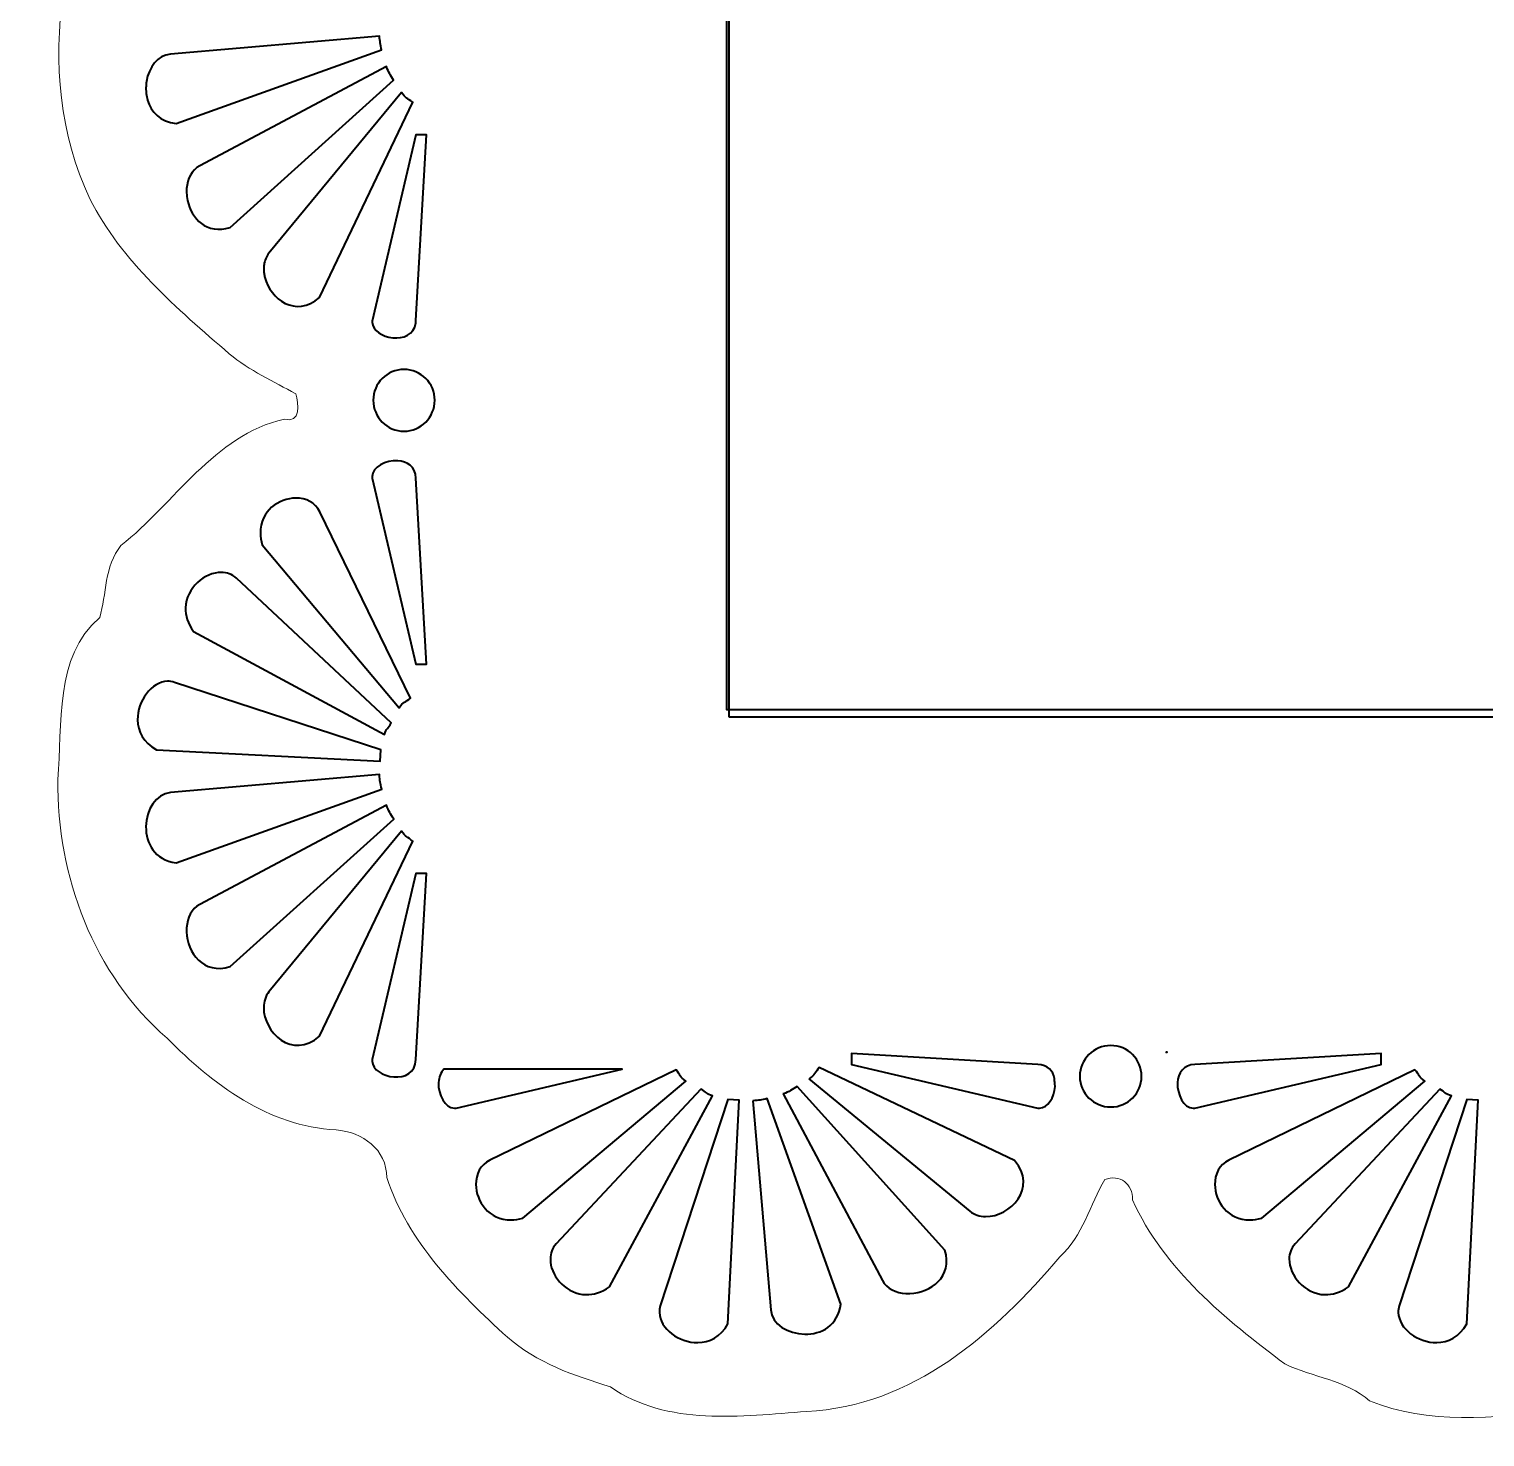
# Model space of a CAD drawing. Header units: centimetres. Extents: x -15.4 to 15.3, y -13.2 to 13.2.
# Drawn here: x -15.41 to -7.83, y -13.17 to -5.84 of the extents above; entities that cross this region are included whole.
import ezdxf

# ---------------------------------------------------------------- set-up
doc = ezdxf.new("R2010")
doc.units = ezdxf.units.CM
doc.header["$MEASUREMENT"] = 0
doc.layers.add('Layer 1', color=7, linetype='Continuous')

msp = doc.modelspace()

# ---------------------------------------------------------------- linework, layer by layer
at = {"layer": 'Layer 1', "color": 49, "lineweight": 20}
msp.add_open_spline([(11.48367, 13.08882), (11.04276, 13.07982), (10.60599, 12.90824), (10.31206, 12.57536), (10.31206, 12.57536), (10.09234, 12.37886), (9.90495, 12.13126), (9.81018, 11.85437), (9.81018, 11.85437), (9.76331, 11.83608), (9.67575, 11.81201), (9.70765, 11.89654), (9.70765, 11.89654), (9.6786, 12.11265), (9.50821, 12.29048), (9.30747, 12.36369), (9.30747, 12.36369), (9.22947, 12.67882), (8.88569, 12.86605), (8.57987, 12.86309), (8.57987, 12.86309), (8.37609, 13.11303), (8.00127, 13.07291), (7.7084, 13.08964), (7.7084, 13.08964), (7.23582, 13.09942), (6.75748, 12.91825), (6.44584, 12.55882), (6.44584, 12.55882), (6.23207, 12.36785), (6.05883, 12.12378), (5.95967, 11.86015), (5.95967, 11.86015), (5.9049, 11.83989), (5.80529, 11.84034), (5.82159, 11.92464), (5.82159, 11.92464), (5.68535, 12.28114), (5.38293, 12.53976), (5.09729, 12.77627), (5.09729, 12.77627), (4.95237, 12.88444), (4.76056, 12.87519), (4.62518, 12.9929), (4.62518, 12.9929), (4.34191, 13.12394), (4.01598, 13.07397), (3.71242, 13.07717), (3.71242, 13.07717), (3.29326, 13.05487), (2.89013, 12.88071), (2.59637, 12.5798), (2.59637, 12.5798), (2.38817, 12.38161), (2.16545, 12.15223), (2.08601, 11.86925), (2.08601, 11.86925), (2.07457, 11.82537), (1.96189, 11.8481), (1.94545, 11.8924), (1.94545, 11.8924), (1.8812, 12.24815), (1.57413, 12.50555), (1.29391, 12.70847), (1.29391, 12.70847), (0.67212, 13.12778), (-0.19094, 13.22715), (-0.86424, 12.87723), (-0.86424, 12.87723), (-1.21453, 12.65355), (-1.51468, 12.34076), (-1.71412, 11.97573), (-1.71412, 11.97573), (-1.73443, 11.89854), (-1.76462, 11.82181), (-1.86041, 11.85436), (-1.86041, 11.85436), (-1.93088, 12.20899), (-2.25099, 12.43841), (-2.48135, 12.69193), (-2.48135, 12.69193), (-2.62464, 12.82618), (-2.82533, 12.86169), (-2.99315, 12.93998), (-2.99315, 12.93998), (-3.301, 13.13834), (-3.69385, 13.08314), (-4.04145, 13.06817), (-4.04145, 13.06817), (-4.42719, 13.03845), (-4.80729, 12.88673), (-5.07549, 12.6012), (-5.07549, 12.6012), (-5.27714, 12.40781), (-5.48396, 12.19696), (-5.59765, 11.93787), (-5.59765, 11.93787), (-5.59208, 11.85582), (-5.6304, 11.82797), (-5.70762, 11.85105), (-5.70762, 11.85105), (-5.81791, 11.83883), (-5.75784, 11.98379), (-5.81593, 12.03874), (-5.81593, 12.03874), (-5.95236, 12.31877), (-6.21755, 12.50092), (-6.41041, 12.73575), (-6.41041, 12.73575), (-6.51827, 12.83919), (-6.68388, 12.84665), (-6.81142, 12.87466), (-6.81142, 12.87466), (-6.99881, 13.09502), (-7.32456, 13.06632), (-7.58615, 13.08926), (-7.58615, 13.08926), (-8.12252, 13.10303), (-8.67488, 12.9185), (-9.02929, 12.50519), (-9.02929, 12.50519), (-9.21153, 12.31431), (-9.40169, 12.09074), (-9.46056, 11.83534), (-9.46056, 11.83534), (-9.51728, 11.84388), (-9.64325, 11.82103), (-9.62096, 11.91554), (-9.62096, 11.91554), (-9.71618, 12.26971), (-10.05324, 12.47939), (-10.2725, 12.74732), (-10.2725, 12.74732), (-10.37712, 12.83313), (-10.5154, 12.86029), (-10.64871, 12.85646), (-10.64871, 12.85646), (-10.84331, 13.10393), (-11.20004, 13.07288), (-11.48297, 13.0888), (-11.48297, 13.0888), (-11.99244, 13.09078), (-12.52469, 12.91958), (-12.85715, 12.51912), (-12.85715, 12.51912), (-13.05562, 12.31751), (-13.29565, 12.08565), (-13.30694, 11.78573), (-13.30694, 11.78573), (-13.29572, 11.64274), (-13.39172, 11.47044), (-13.55664, 11.50709), (-13.55664, 11.50709), (-14.12486, 11.46248), (-14.61357, 11.0873), (-14.96224, 10.66042), (-14.96224, 10.66042), (-15.02664, 10.56641), (-15.01616, 10.43841), (-15.03665, 10.34044), (-15.03665, 10.34044), (-15.24634, 10.20427), (-15.21408, 9.92335), (-15.25232, 9.70803), (-15.25232, 9.70803), (-15.29708, 9.17407), (-15.15681, 8.61034), (-14.7671, 8.22874), (-14.7671, 8.22874), (-14.56409, 8.02069), (-14.33226, 7.82545), (-14.06017, 7.71776), (-14.06017, 7.71776), (-14.02179, 7.711), (-13.95266, 7.713), (-13.9841, 7.65409), (-13.9841, 7.65409), (-13.97496, 7.5922), (-13.98028, 7.51143), (-14.06513, 7.53999), (-14.06513, 7.53999), (-14.52152, 7.47133), (-14.82523, 7.05996), (-15.00206, 6.66508), (-15.00206, 6.66508), (-15.26201, 6.09483), (-15.37283, 5.38766), (-15.08378, 4.80817), (-15.08378, 4.80817), (-14.88903, 4.46684), (-14.59389, 4.18579), (-14.28011, 3.9582), (-14.28011, 3.9582), (-14.20424, 3.88642), (-14.06327, 3.86561), (-14.0147, 3.78374), (-14.0147, 3.78374), (-13.99731, 3.73061), (-14.0116, 3.65472), (-14.08332, 3.67791), (-14.08332, 3.67791), (-14.4633, 3.57881), (-14.76278, 3.28945), (-14.97298, 2.97263), (-14.97298, 2.97263), (-15.06951, 2.82829), (-15.04548, 2.64127), (-15.16563, 2.51209), (-15.16563, 2.51209), (-15.29749, 2.19275), (-15.26047, 1.8257), (-15.22421, 1.48871), (-15.22421, 1.48871), (-15.20106, 0.9052), (-14.75628, 0.46446), (-14.32475, 0.12836), (-14.32475, 0.12836), (-14.23232, 0.06202), (-14.10719, 0.0288), (-14.01469, -0.01551), (-14.01469, -0.01551), (-14.01467, -0.06706), (-13.97979, -0.18079), (-14.07587, -0.15855), (-14.07587, -0.15855), (-14.58882, -0.23714), (-14.8982, -0.73273), (-15.06558, -1.18381), (-15.06558, -1.18381), (-15.31047, -1.8041), (-15.35947, -2.58324), (-14.92502, -3.13098), (-14.92502, -3.13098), (-14.6949, -3.42305), (-14.42009, -3.70893), (-14.07422, -3.85445), (-14.07422, -3.85445), (-13.97377, -3.86759), (-13.98891, -4.05997), (-14.10646, -4.01733), (-14.10646, -4.01733), (-14.44493, -4.06035), (-14.69169, -4.34295), (-14.86631, -4.61678), (-14.86631, -4.61678), (-15.22084, -5.23685), (-15.40807, -6.04661), (-15.09203, -6.72104), (-15.09203, -6.72104), (-14.92694, -7.04726), (-14.63774, -7.29394), (-14.36608, -7.52802), (-14.36608, -7.52802), (-14.26308, -7.61482), (-14.13211, -7.67338), (-14.02047, -7.73638), (-14.02047, -7.73638), (-14.00361, -7.78675), (-13.99413, -7.8948), (-14.07918, -7.86784), (-14.07918, -7.86784), (-14.44894, -7.95443), (-14.64965, -8.30532), (-14.92998, -8.52682), (-14.92998, -8.52682), (-15.01767, -8.63363), (-15.00395, -8.78065), (-15.04078, -8.90137), (-15.04078, -8.90137), (-15.27856, -9.1076), (-15.23453, -9.46016), (-15.25906, -9.74473), (-15.25906, -9.74473), (-15.26273, -10.24772), (-15.07436, -10.75984), (-14.68968, -11.09214), (-14.68968, -11.09214), (-14.45258, -11.33237), (-14.16152, -11.55225), (-13.81046, -11.56952), (-13.81046, -11.56952), (-13.67328, -11.58007), (-13.54605, -11.67158), (-13.5467, -11.81757), (-13.5467, -11.81757), (-13.43679, -12.15174), (-13.17398, -12.41668), (-12.91831, -12.64936), (-12.91831, -12.64936), (-12.76624, -12.78352), (-12.57015, -12.84938), (-12.3817, -12.90733), (-12.3817, -12.90733), (-12.08764, -13.11419), (-11.69967, -13.06112), (-11.36057, -13.03549), (-11.36057, -13.03549), (-10.81128, -13.01115), (-10.37829, -12.62834), (-10.04261, -12.23016), (-10.04261, -12.23016), (-9.92402, -12.12409), (-9.88552, -11.95579), (-9.80945, -11.82832), (-9.80945, -11.82832), (-9.73158, -11.79805), (-9.66159, -11.85022), (-9.66475, -11.93415), (-9.66475, -11.93415), (-9.50104, -12.29677), (-9.18048, -12.55638), (-8.87183, -12.78826), (-8.87183, -12.78826), (-8.72545, -12.85863), (-8.55408, -12.87206), (-8.43031, -12.98008), (-8.43031, -12.98008), (-8.12706, -13.10781), (-7.77993, -13.06285), (-7.46045, -13.04209), (-7.46045, -13.04209), (-6.91384, -12.96798), (-6.47398, -12.58688), (-6.14415, -12.16814), (-6.14415, -12.16814), (-6.06446, -12.0686), (-6.01803, -11.93853), (-5.97548, -11.82666), (-5.97548, -11.82666), (-5.89853, -11.80091), (-5.81565, -11.8439), (-5.82004, -11.93167), (-5.82004, -11.93167), (-5.62608, -12.31826), (-5.29038, -12.62672), (-4.91632, -12.83869), (-4.91632, -12.83869), (-4.80925, -12.86445), (-4.68384, -12.87442), (-4.61288, -12.96685), (-4.61288, -12.96685), (-4.18599, -13.13938), (-3.69754, -13.11061), (-3.25937, -13.00323), (-3.25937, -13.00323), (-3.17231, -12.94806), (-3.11418, -12.8417), (-2.99975, -12.84613), (-2.99975, -12.84613), (-2.66814, -12.70037), (-2.40957, -12.41869), (-2.22833, -12.11026), (-2.22833, -12.11026), (-2.17675, -12.0238), (-2.15789, -11.90193), (-2.11175, -11.82749), (-2.11175, -11.82749), (-2.06129, -11.81668), (-1.97079, -11.8154), (-1.98773, -11.89116), (-1.98773, -11.89116), (-1.83627, -12.26817), (-1.5075, -12.52672), (-1.20059, -12.77255), (-1.20059, -12.77255), (-1.0458, -12.85582), (-0.86511, -12.87808), (-0.72351, -12.98752), (-0.72351, -12.98752), (-0.43524, -13.10863), (-0.10681, -13.07927), (0.20005, -13.07847), (0.20005, -13.07847), (0.38738, -13.06247), (0.61959, -13.03273), (0.72922, -12.87176), (0.72922, -12.87176), (1.00986, -12.9008), (1.21877, -12.65886), (1.32919, -12.43137), (1.32919, -12.43137), (1.50625, -12.26629), (1.70674, -12.07396), (1.73381, -11.82665), (1.73381, -11.82665), (1.80006, -11.80034), (1.88931, -11.84143), (1.87107, -11.92091), (1.87107, -11.92091), (2.05414, -12.29922), (2.38391, -12.59707), (2.73675, -12.81884), (2.73675, -12.81884), (2.87976, -12.8652), (3.03122, -12.8941), (3.14438, -12.99495), (3.14438, -12.99495), (3.48609, -13.11734), (3.8654, -13.09028), (4.2209, -13.05779), (4.2209, -13.05779), (4.36167, -13.04211), (4.51317, -12.98011), (4.58801, -12.86183), (4.58801, -12.86183), (4.85944, -12.83668), (5.06846, -12.61711), (5.24037, -12.42527), (5.24037, -12.42527), (5.38175, -12.25592), (5.52293, -12.08163), (5.57193, -11.86138), (5.57193, -11.86138), (5.5918, -11.80378), (5.74819, -11.79065), (5.71745, -11.88122), (5.71745, -11.88122), (5.74272, -12.10674), (5.92696, -12.28007), (6.12425, -12.35912), (6.12425, -12.35912), (6.20862, -12.55347), (6.32491, -12.76398), (6.54841, -12.81635), (6.54841, -12.81635), (7.09979, -13.05403), (7.74408, -13.16458), (8.32608, -12.98419), (8.32608, -12.98419), (8.38746, -12.94057), (8.4125, -12.84432), (8.5055, -12.87422), (8.5055, -12.87422), (8.73862, -12.85555), (8.92428, -12.66477), (8.9834, -12.4484), (8.9834, -12.4484), (9.13024, -12.32463), (9.3567, -12.25786), (9.39516, -12.04326), (9.39516, -12.04326), (9.43339, -11.97229), (9.3632, -11.80484), (9.49851, -11.8349), (9.49851, -11.8349), (9.56287, -11.81753), (9.58303, -11.85477), (9.57044, -11.91262), (9.57044, -11.91262), (9.60489, -12.12409), (9.78712, -12.28061), (9.97393, -12.35745), (9.97393, -12.35745), (10.05454, -12.55191), (10.17083, -12.75848), (10.39175, -12.81367), (10.39175, -12.81367), (10.94589, -13.05368), (11.5975, -13.16823), (12.18237, -12.97922), (12.18237, -12.97922), (12.24271, -12.94222), (12.25565, -12.82936), (12.34526, -12.87504), (12.34526, -12.87504), (12.60053, -12.85601), (12.76977, -12.6356), (12.87855, -12.42999), (12.87855, -12.42999), (13.12541, -12.21417), (13.30024, -11.91376), (13.32257, -11.57858), (13.32257, -11.57858), (13.32011, -11.48273), (13.43138, -11.59046), (13.48793, -11.56287), (13.48793, -11.56287), (13.61427, -11.57351), (13.71189, -11.48985), (13.80212, -11.41983), (13.80212, -11.41983), (14.03181, -11.3464), (14.36716, -11.3747), (14.47929, -11.10894), (14.47929, -11.10894), (14.61163, -10.94266), (14.89859, -10.91768), (14.94314, -10.67817), (14.94314, -10.67817), (15.00068, -10.55255), (14.93345, -10.36004), (15.08287, -10.28791), (15.08287, -10.28791), (15.25728, -10.05702), (15.23159, -9.74727), (15.25733, -9.47266), (15.25733, -9.47266), (15.26544, -9.17562), (15.18042, -8.88144), (15.02996, -8.6293), (15.02996, -8.6293), (14.9908, -8.43426), (14.8825, -8.24686), (14.69096, -8.17372), (14.69096, -8.17372), (14.46635, -7.99711), (14.29931, -7.73053), (14.02206, -7.63711), (14.02206, -7.63711), (13.99356, -7.58011), (14.00588, -7.49206), (14.08738, -7.52218), (14.08738, -7.52218), (14.28461, -7.50587), (14.44292, -7.36283), (14.53139, -7.19724), (14.53139, -7.19724), (14.69158, -7.10097), (14.89967, -7.02765), (14.94397, -6.82104), (14.94397, -6.82104), (14.98854, -6.65243), (15.01019, -6.47245), (15.13579, -6.34066), (15.13579, -6.34066), (15.29273, -6.04149), (15.22772, -5.68308), (15.20921, -5.3611), (15.20921, -5.3611), (15.16288, -5.03238), (15.09513, -4.67513), (14.87286, -4.42077), (14.87286, -4.42077), (14.72206, -4.32133), (14.54449, -4.25224), (14.44683, -4.09088), (14.44683, -4.09088), (14.32802, -3.95859), (14.1691, -3.85868), (14.01876, -3.77915), (14.01876, -3.77915), (13.99453, -3.72246), (14.01453, -3.63438), (14.09317, -3.65347), (14.09317, -3.65347), (14.45586, -3.51777), (14.7401, -3.22782), (14.93405, -2.90437), (14.93405, -2.90437), (14.9714, -2.74199), (15.043, -2.59612), (15.15057, -2.47295), (15.15057, -2.47295), (15.33955, -2.09273), (15.24511, -1.645), (15.15965, -1.24994), (15.15965, -1.24994), (15.07061, -0.91596), (14.91664, -0.545), (14.57603, -0.40406), (14.57603, -0.40406), (14.51442, -0.32902), (14.51644, -0.21274), (14.42886, -0.15105), (14.42886, -0.15105), (14.33041, -0.03345), (14.16208, -0.03003), (14.04769, 0.05235), (14.04769, 0.05235), (14.0093, 0.07671), (13.96194, 0.19192), (14.05183, 0.16893), (14.05183, 0.16893), (14.26054, 0.17396), (14.42465, 0.31912), (14.52891, 0.48726), (14.52891, 0.48726), (14.68709, 0.60907), (14.93423, 0.68122), (14.95438, 0.91563), (14.95438, 0.91563), (14.97749, 1.08249), (15.02985, 1.24707), (15.14159, 1.37444), (15.14159, 1.37444), (15.33559, 1.82831), (15.20554, 2.34138), (15.1164, 2.80638), (15.1164, 2.80638), (15.05666, 3.05206), (14.92128, 3.3089), (14.66616, 3.39189), (14.66616, 3.39189), (14.45603, 3.56342), (14.29901, 3.81101), (14.03199, 3.90204), (14.03199, 3.90204), (13.99287, 3.9404), (13.99138, 4.05068), (14.07333, 4.02689), (14.07333, 4.02689), (14.28759, 4.02231), (14.44226, 4.19674), (14.5471, 4.36423), (14.5471, 4.36423), (14.74465, 4.44364), (14.95178, 4.58286), (14.96878, 4.81485), (14.96878, 4.81485), (14.98318, 4.94489), (15.01998, 5.07365), (15.11513, 5.1646), (15.11513, 5.1646), (15.31659, 5.53819), (15.22793, 5.98617), (15.17632, 6.38664), (15.17632, 6.38664), (15.11809, 6.66643), (15.05294, 6.99208), (14.81086, 7.17047), (14.81086, 7.17047), (14.66648, 7.22516), (14.54514, 7.31968), (14.45535, 7.44767), (14.45535, 7.44767), (14.33234, 7.57799), (14.1798, 7.6889), (14.01959, 7.7633), (14.01959, 7.7633), (13.99295, 7.82331), (14.01046, 7.90289), (14.0907, 7.87327), (14.0907, 7.87327), (14.28566, 7.89148), (14.44291, 8.03079), (14.53057, 8.19656), (14.53057, 8.19656), (14.66386, 8.29234), (14.85759, 8.33054), (14.91504, 8.50579), (14.91504, 8.50579), (15.00457, 8.64706), (14.93726, 8.84739), (15.07792, 8.95475), (15.07792, 8.95475), (15.27011, 9.21014), (15.24668, 9.55494), (15.25343, 9.85926), (15.25343, 9.85926), (15.24972, 10.10219), (15.18921, 10.33991), (15.05973, 10.54639), (15.05973, 10.54639), (14.98332, 10.70355), (14.97524, 10.90488), (14.80672, 11.00032), (14.80672, 11.00032), (14.63433, 11.09379), (14.50409, 11.23704), (14.3685, 11.37404), (14.3685, 11.37404), (14.21475, 11.51926), (14.00402, 11.60759), (13.79055, 11.5824), (13.79055, 11.5824), (13.62228, 11.60516), (13.47214, 11.76542), (13.50695, 11.94289), (13.50695, 11.94289), (13.49754, 12.14119), (13.34961, 12.33607), (13.14728, 12.35547), (13.14728, 12.35547), (13.11283, 12.59972), (12.87335, 12.77173), (12.64871, 12.8342), (12.64871, 12.8342), (12.55165, 12.87327), (12.42879, 12.81924), (12.36924, 12.92432), (12.36924, 12.92432), (12.12475, 13.12083), (11.77663, 13.07264), (11.48371, 13.08886), (11.48371, 13.08886), (11.48371, 13.08886), (11.48367, 13.08882), (11.48367, 13.08882)], degree=3, knots=[0, 0, 0, 0, 0.0057803, 0.0057803, 0.0057803, 0.0057803, 0.0115607, 0.0115607, 0.0115607, 0.0115607, 0.017341, 0.017341, 0.017341, 0.017341, 0.0231214, 0.0231214, 0.0231214, 0.0231214, 0.0289017, 0.0289017, 0.0289017, 0.0289017, 0.0346821, 0.0346821, 0.0346821, 0.0346821, 0.0404624, 0.0404624, 0.0404624, 0.0404624, 0.0462428, 0.0462428, 0.0462428, 0.0462428, 0.0520231, 0.0520231, 0.0520231, 0.0520231, 0.0578035, 0.0578035, 0.0578035, 0.0578035, 0.0635838, 0.0635838, 0.0635838, 0.0635838, 0.0693642, 0.0693642, 0.0693642, 0.0693642, 0.0751445, 0.0751445, 0.0751445, 0.0751445, 0.0809249, 0.0809249, 0.0809249, 0.0809249, 0.0867052, 0.0867052, 0.0867052, 0.0867052, 0.0924855, 0.0924855, 0.0924855, 0.0924855, 0.0982659, 0.0982659, 0.0982659, 0.0982659, 0.1040462, 0.1040462, 0.1040462, 0.1040462, 0.1098266, 0.1098266, 0.1098266, 0.1098266, 0.1156069, 0.1156069, 0.1156069, 0.1156069, 0.1213873, 0.1213873, 0.1213873, 0.1213873, 0.1271676, 0.1271676, 0.1271676, 0.1271676, 0.132948, 0.132948, 0.132948, 0.132948, 0.1387283, 0.1387283, 0.1387283, 0.1387283, 0.1445087, 0.1445087, 0.1445087, 0.1445087, 0.150289, 0.150289, 0.150289, 0.150289, 0.1560694, 0.1560694, 0.1560694, 0.1560694, 0.1618497, 0.1618497, 0.1618497, 0.1618497, 0.1676301, 0.1676301, 0.1676301, 0.1676301, 0.1734104, 0.1734104, 0.1734104, 0.1734104, 0.1791908, 0.1791908, 0.1791908, 0.1791908, 0.1849711, 0.1849711, 0.1849711, 0.1849711, 0.1907514, 0.1907514, 0.1907514, 0.1907514, 0.1965318, 0.1965318, 0.1965318, 0.1965318, 0.2023121, 0.2023121, 0.2023121, 0.2023121, 0.2080925, 0.2080925, 0.2080925, 0.2080925, 0.2138728, 0.2138728, 0.2138728, 0.2138728, 0.2196532, 0.2196532, 0.2196532, 0.2196532, 0.2254335, 0.2254335, 0.2254335, 0.2254335, 0.2312139, 0.2312139, 0.2312139, 0.2312139, 0.2369942, 0.2369942, 0.2369942, 0.2369942, 0.2427746, 0.2427746, 0.2427746, 0.2427746, 0.2485549, 0.2485549, 0.2485549, 0.2485549, 0.2543353, 0.2543353, 0.2543353, 0.2543353, 0.2601156, 0.2601156, 0.2601156, 0.2601156, 0.265896, 0.265896, 0.265896, 0.265896, 0.2716763, 0.2716763, 0.2716763, 0.2716763, 0.2774566, 0.2774566, 0.2774566, 0.2774566, 0.283237, 0.283237, 0.283237, 0.283237, 0.2890173, 0.2890173, 0.2890173, 0.2890173, 0.2947977, 0.2947977, 0.2947977, 0.2947977, 0.300578, 0.300578, 0.300578, 0.300578, 0.3063584, 0.3063584, 0.3063584, 0.3063584, 0.3121387, 0.3121387, 0.3121387, 0.3121387, 0.3179191, 0.3179191, 0.3179191, 0.3179191, 0.3236994, 0.3236994, 0.3236994, 0.3236994, 0.3294798, 0.3294798, 0.3294798, 0.3294798, 0.3352601, 0.3352601, 0.3352601, 0.3352601, 0.3410405, 0.3410405, 0.3410405, 0.3410405, 0.3468208, 0.3468208, 0.3468208, 0.3468208, 0.3526012, 0.3526012, 0.3526012, 0.3526012, 0.3583815, 0.3583815, 0.3583815, 0.3583815, 0.3641618, 0.3641618, 0.3641618, 0.3641618, 0.3699422, 0.3699422, 0.3699422, 0.3699422, 0.3757225, 0.3757225, 0.3757225, 0.3757225, 0.3815029, 0.3815029, 0.3815029, 0.3815029, 0.3872832, 0.3872832, 0.3872832, 0.3872832, 0.3930636, 0.3930636, 0.3930636, 0.3930636, 0.3988439, 0.3988439, 0.3988439, 0.3988439, 0.4046243, 0.4046243, 0.4046243, 0.4046243, 0.4104046, 0.4104046, 0.4104046, 0.4104046, 0.416185, 0.416185, 0.416185, 0.416185, 0.4219653, 0.4219653, 0.4219653, 0.4219653, 0.4277457, 0.4277457, 0.4277457, 0.4277457, 0.433526, 0.433526, 0.433526, 0.433526, 0.4393064, 0.4393064, 0.4393064, 0.4393064, 0.4450867, 0.4450867, 0.4450867, 0.4450867, 0.4508671, 0.4508671, 0.4508671, 0.4508671, 0.4566474, 0.4566474, 0.4566474, 0.4566474, 0.4624277, 0.4624277, 0.4624277, 0.4624277, 0.4682081, 0.4682081, 0.4682081, 0.4682081, 0.4739884, 0.4739884, 0.4739884, 0.4739884, 0.4797688, 0.4797688, 0.4797688, 0.4797688, 0.4855491, 0.4855491, 0.4855491, 0.4855491, 0.4913295, 0.4913295, 0.4913295, 0.4913295, 0.4971098, 0.4971098, 0.4971098, 0.4971098, 0.5028902, 0.5028902, 0.5028902, 0.5028902, 0.5086705, 0.5086705, 0.5086705, 0.5086705, 0.5144509, 0.5144509, 0.5144509, 0.5144509, 0.5202312, 0.5202312, 0.5202312, 0.5202312, 0.5260116, 0.5260116, 0.5260116, 0.5260116, 0.5317919, 0.5317919, 0.5317919, 0.5317919, 0.5375723, 0.5375723, 0.5375723, 0.5375723, 0.5433526, 0.5433526, 0.5433526, 0.5433526, 0.5491329, 0.5491329, 0.5491329, 0.5491329, 0.5549133, 0.5549133, 0.5549133, 0.5549133, 0.5606936, 0.5606936, 0.5606936, 0.5606936, 0.566474, 0.566474, 0.566474, 0.566474, 0.5722543, 0.5722543, 0.5722543, 0.5722543, 0.5780347, 0.5780347, 0.5780347, 0.5780347, 0.583815, 0.583815, 0.583815, 0.583815, 0.5895954, 0.5895954, 0.5895954, 0.5895954, 0.5953757, 0.5953757, 0.5953757, 0.5953757, 0.6011561, 0.6011561, 0.6011561, 0.6011561, 0.6069364, 0.6069364, 0.6069364, 0.6069364, 0.6127168, 0.6127168, 0.6127168, 0.6127168, 0.6184971, 0.6184971, 0.6184971, 0.6184971, 0.6242775, 0.6242775, 0.6242775, 0.6242775, 0.6300578, 0.6300578, 0.6300578, 0.6300578, 0.6358382, 0.6358382, 0.6358382, 0.6358382, 0.6416185, 0.6416185, 0.6416185, 0.6416185, 0.6473988, 0.6473988, 0.6473988, 0.6473988, 0.6531792, 0.6531792, 0.6531792, 0.6531792, 0.6589595, 0.6589595, 0.6589595, 0.6589595, 0.6647399, 0.6647399, 0.6647399, 0.6647399, 0.6705202, 0.6705202, 0.6705202, 0.6705202, 0.6763006, 0.6763006, 0.6763006, 0.6763006, 0.6820809, 0.6820809, 0.6820809, 0.6820809, 0.6878613, 0.6878613, 0.6878613, 0.6878613, 0.6936416, 0.6936416, 0.6936416, 0.6936416, 0.699422, 0.699422, 0.699422, 0.699422, 0.7052023, 0.7052023, 0.7052023, 0.7052023, 0.7109827, 0.7109827, 0.7109827, 0.7109827, 0.716763, 0.716763, 0.716763, 0.716763, 0.7225434, 0.7225434, 0.7225434, 0.7225434, 0.7283237, 0.7283237, 0.7283237, 0.7283237, 0.734104, 0.734104, 0.734104, 0.734104, 0.7398844, 0.7398844, 0.7398844, 0.7398844, 0.7456647, 0.7456647, 0.7456647, 0.7456647, 0.7514451, 0.7514451, 0.7514451, 0.7514451, 0.7572254, 0.7572254, 0.7572254, 0.7572254, 0.7630058, 0.7630058, 0.7630058, 0.7630058, 0.7687861, 0.7687861, 0.7687861, 0.7687861, 0.7745665, 0.7745665, 0.7745665, 0.7745665, 0.7803468, 0.7803468, 0.7803468, 0.7803468, 0.7861272, 0.7861272, 0.7861272, 0.7861272, 0.7919075, 0.7919075, 0.7919075, 0.7919075, 0.7976879, 0.7976879, 0.7976879, 0.7976879, 0.8034682, 0.8034682, 0.8034682, 0.8034682, 0.8092486, 0.8092486, 0.8092486, 0.8092486, 0.8150289, 0.8150289, 0.8150289, 0.8150289, 0.8208092, 0.8208092, 0.8208092, 0.8208092, 0.8265896, 0.8265896, 0.8265896, 0.8265896, 0.8323699, 0.8323699, 0.8323699, 0.8323699, 0.8381503, 0.8381503, 0.8381503, 0.8381503, 0.8439306, 0.8439306, 0.8439306, 0.8439306, 0.849711, 0.849711, 0.849711, 0.849711, 0.8554913, 0.8554913, 0.8554913, 0.8554913, 0.8612717, 0.8612717, 0.8612717, 0.8612717, 0.867052, 0.867052, 0.867052, 0.867052, 0.8728324, 0.8728324, 0.8728324, 0.8728324, 0.8786127, 0.8786127, 0.8786127, 0.8786127, 0.8843931, 0.8843931, 0.8843931, 0.8843931, 0.8901734, 0.8901734, 0.8901734, 0.8901734, 0.8959538, 0.8959538, 0.8959538, 0.8959538, 0.9017341, 0.9017341, 0.9017341, 0.9017341, 0.9075145, 0.9075145, 0.9075145, 0.9075145, 0.9132948, 0.9132948, 0.9132948, 0.9132948, 0.9190751, 0.9190751, 0.9190751, 0.9190751, 0.9248555, 0.9248555, 0.9248555, 0.9248555, 0.9306358, 0.9306358, 0.9306358, 0.9306358, 0.9364162, 0.9364162, 0.9364162, 0.9364162, 0.9421965, 0.9421965, 0.9421965, 0.9421965, 0.9479769, 0.9479769, 0.9479769, 0.9479769, 0.9537572, 0.9537572, 0.9537572, 0.9537572, 0.9595376, 0.9595376, 0.9595376, 0.9595376, 0.9653179, 0.9653179, 0.9653179, 0.9653179, 0.9710983, 0.9710983, 0.9710983, 0.9710983, 0.9768786, 0.9768786, 0.9768786, 0.9768786, 0.982659, 0.982659, 0.982659, 0.982659, 0.9884393, 0.9884393, 0.9884393, 0.9884393, 1, 1, 1, 1], dxfattribs=at)
at = {"layer": 'Layer 1', "color": 43, "lineweight": 40}
for points, knots in [([(-11.77855, -9.3807), (-11.77855, -9.3807), (-11.77855, -7.40459), (-11.77855, -7.40459), (-11.77855, -7.40459), (-11.77855, -7.40459), (-11.77855, 7.24588), (-11.77855, 7.24588), (-11.77855, 7.24588), (-11.77855, 7.24588), (-11.77855, 9.4568), (-11.77855, 9.4568), (-11.77855, 9.4568), (-11.77855, 9.4568), (11.752, 9.4568), (11.752, 9.4568), (11.752, 9.4568), (11.752, 9.4568), (11.752, -9.38071), (11.752, -9.38071), (11.752, -9.38071), (11.752, -9.38071), (-11.77855, -9.38071), (-11.77855, -9.38071), (-11.77855, -9.38071), (-11.77855, -9.38071), (-11.77855, -9.3807), (-11.77855, -9.3807)], [0, 0, 0, 0, 0.125, 0.125, 0.125, 0.125, 0.25, 0.25, 0.25, 0.25, 0.375, 0.375, 0.375, 0.375, 0.5, 0.5, 0.5, 0.5, 0.625, 0.625, 0.625, 0.625, 0.75, 0.75, 0.75, 0.75, 1, 1, 1, 1]), ([(-14.79974, -6.14369), (-14.79948, -6.13239), (-14.79908, -6.12084), (-14.79725, -6.10979), (-14.79725, -6.10979), (-14.78525, -6.03674), (-14.73873, -5.97325), (-14.6724, -5.96758), (-14.6724, -5.96758), (-14.6724, -5.96758), (-13.5843, -5.87332), (-13.5843, -5.87332), (-13.5843, -5.87332), (-13.58343, -5.88807), (-13.58184, -5.8995), (-13.58017, -5.9097), (-13.58017, -5.9097), (-13.57848, -5.92061), (-13.57689, -5.93162), (-13.57356, -5.94608), (-13.57356, -5.94608), (-13.57356, -5.94608), (-14.64264, -6.32973), (-14.64264, -6.32973), (-14.64264, -6.32973), (-14.72668, -6.3194), (-14.77367, -6.26847), (-14.79147, -6.20736), (-14.79147, -6.20736), (-14.79173, -6.20685), (-14.79121, -6.20622), (-14.79147, -6.20571), (-14.79147, -6.20571), (-14.79438, -6.19541), (-14.79677, -6.18414), (-14.79808, -6.17346), (-14.79808, -6.17346), (-14.7993, -6.1636), (-14.79983, -6.15363), (-14.79972, -6.14369), (-14.79972, -6.14369), (-14.79972, -6.14369), (-14.79974, -6.14369), (-14.79974, -6.14369)], [0, 0, 0, 0, 0.0833333, 0.0833333, 0.0833333, 0.0833333, 0.1666667, 0.1666667, 0.1666667, 0.1666667, 0.25, 0.25, 0.25, 0.25, 0.3333333, 0.3333333, 0.3333333, 0.3333333, 0.4166667, 0.4166667, 0.4166667, 0.4166667, 0.5, 0.5, 0.5, 0.5, 0.5833333, 0.5833333, 0.5833333, 0.5833333, 0.6666667, 0.6666667, 0.6666667, 0.6666667, 0.75, 0.75, 0.75, 0.75, 0.8333333, 0.8333333, 0.8333333, 0.8333333, 1, 1, 1, 1]), ([(-14.58808, -6.68939), (-14.58834, -6.68302), (-14.58834, -6.67661), (-14.58808, -6.67037), (-14.58808, -6.67037), (-14.58808, -6.66954), (-14.58808, -6.66871), (-14.58808, -6.66789), (-14.58808, -6.66789), (-14.58439, -6.61736), (-14.56217, -6.57188), (-14.52028, -6.54883), (-14.52028, -6.54883), (-14.52028, -6.54883), (-13.54794, -6.03289), (-13.54794, -6.03289), (-13.54794, -6.03289), (-13.53747, -6.06457), (-13.52628, -6.07679), (-13.51073, -6.10317), (-13.51073, -6.10317), (-13.51073, -6.10317), (-14.36153, -6.87046), (-14.36153, -6.87046), (-14.36153, -6.87046), (-14.48479, -6.90849), (-14.56291, -6.82403), (-14.58312, -6.7299), (-14.58312, -6.7299), (-14.58601, -6.71645), (-14.58758, -6.7029), (-14.58808, -6.68939)], [0, 0, 0, 0, 0.1111111, 0.1111111, 0.1111111, 0.1111111, 0.2222222, 0.2222222, 0.2222222, 0.2222222, 0.3333333, 0.3333333, 0.3333333, 0.3333333, 0.4444444, 0.4444444, 0.4444444, 0.4444444, 0.5555556, 0.5555556, 0.5555556, 0.5555556, 0.6666667, 0.6666667, 0.6666667, 0.6666667, 0.7777778, 0.7777778, 0.7777778, 0.7777778, 1, 1, 1, 1]), ([(-14.18707, -7.08792), (-14.18707, -7.0871), (-14.18708, -7.08626), (-14.18707, -7.08544), (-14.18707, -7.08544), (-14.18707, -7.08462), (-14.18708, -7.08378), (-14.18707, -7.08296), (-14.18707, -7.08296), (-14.18681, -7.07646), (-14.18643, -7.07033), (-14.18543, -7.06394), (-14.18543, -7.06394), (-14.18202, -7.04231), (-14.17361, -7.02127), (-14.1598, -7.00358), (-14.1598, -7.00358), (-14.1598, -7.00358), (-13.47023, -6.16684), (-13.47023, -6.16684), (-13.47023, -6.16684), (-13.44833, -6.19695), (-13.43876, -6.19802), (-13.41153, -6.2181), (-13.41153, -6.2181), (-13.41153, -6.2181), (-13.89605, -7.23427), (-13.89605, -7.23427), (-13.89605, -7.23427), (-14.02174, -7.34309), (-14.15176, -7.24289), (-14.1813, -7.13092), (-14.1813, -7.13092), (-14.1831, -7.12371), (-14.1845, -7.11667), (-14.18544, -7.10942), (-14.18544, -7.10942), (-14.18637, -7.1022), (-14.18708, -7.09508), (-14.18708, -7.08792), (-14.18708, -7.08792), (-14.18708, -7.08792), (-14.18707, -7.08792), (-14.18707, -7.08792)], [0, 0, 0, 0, 0.0833333, 0.0833333, 0.0833333, 0.0833333, 0.1666667, 0.1666667, 0.1666667, 0.1666667, 0.25, 0.25, 0.25, 0.25, 0.3333333, 0.3333333, 0.3333333, 0.3333333, 0.4166667, 0.4166667, 0.4166667, 0.4166667, 0.5, 0.5, 0.5, 0.5, 0.5833333, 0.5833333, 0.5833333, 0.5833333, 0.6666667, 0.6666667, 0.6666667, 0.6666667, 0.75, 0.75, 0.75, 0.75, 0.8333333, 0.8333333, 0.8333333, 0.8333333, 1, 1, 1, 1]), ([(-13.62236, -7.36408), (-13.62236, -7.362), (-13.62236, -7.35963), (-13.62236, -7.35747), (-13.62236, -7.35747), (-13.62236, -7.35747), (-13.39499, -6.38761), (-13.39499, -6.38761), (-13.39499, -6.38761), (-13.39499, -6.38761), (-13.33877, -6.38761), (-13.33877, -6.38761), (-13.33877, -6.38761), (-13.33877, -6.38761), (-13.39499, -7.35499), (-13.39499, -7.35499), (-13.39499, -7.35499), (-13.39499, -7.35499), (-13.39499, -7.35747), (-13.39499, -7.35747), (-13.39499, -7.35747), (-13.39525, -7.36092), (-13.39536, -7.36417), (-13.39581, -7.36739), (-13.39581, -7.36739), (-13.41306, -7.49228), (-13.62027, -7.44987), (-13.62236, -7.36408)], [0, 0, 0, 0, 0.125, 0.125, 0.125, 0.125, 0.25, 0.25, 0.25, 0.25, 0.375, 0.375, 0.375, 0.375, 0.5, 0.5, 0.5, 0.5, 0.625, 0.625, 0.625, 0.625, 0.75, 0.75, 0.75, 0.75, 1, 1, 1, 1]), ([(-13.61657, -7.77005), (-13.61657, -7.68117), (-13.54532, -7.60965), (-13.45699, -7.60965), (-13.45699, -7.60965), (-13.36866, -7.60965), (-13.29659, -7.68117), (-13.29659, -7.77005), (-13.29659, -7.77005), (-13.29659, -7.85893), (-13.36867, -7.93128), (-13.45699, -7.93128), (-13.45699, -7.93128), (-13.54532, -7.93128), (-13.61657, -7.85893), (-13.61657, -7.77005)], [0, 0, 0, 0, 0.2, 0.2, 0.2, 0.2, 0.4, 0.4, 0.4, 0.4, 0.6, 0.6, 0.6, 0.6, 1, 1, 1, 1]), ([(-13.62318, -8.16692), (-13.62194, -8.11711), (-13.55155, -8.0815), (-13.48923, -8.08506), (-13.48923, -8.08506), (-13.44077, -8.08783), (-13.39705, -8.11466), (-13.39497, -8.17601), (-13.39497, -8.17601), (-13.39497, -8.17601), (-13.33875, -9.14505), (-13.33875, -9.14505), (-13.33875, -9.14505), (-13.33875, -9.14505), (-13.39497, -9.14505), (-13.39497, -9.14505), (-13.39497, -9.14505), (-13.39497, -9.14505), (-13.62234, -8.17601), (-13.62234, -8.17601), (-13.62234, -8.17601), (-13.62274, -8.17306), (-13.62324, -8.16977), (-13.62316, -8.16691), (-13.62316, -8.16691), (-13.62316, -8.16691), (-13.62318, -8.16692), (-13.62318, -8.16692)], [0, 0, 0, 0, 0.125, 0.125, 0.125, 0.125, 0.25, 0.25, 0.25, 0.25, 0.375, 0.375, 0.375, 0.375, 0.5, 0.5, 0.5, 0.5, 0.625, 0.625, 0.625, 0.625, 0.75, 0.75, 0.75, 0.75, 1, 1, 1, 1]), ([(-14.20443, -8.4621), (-14.20541, -8.34621), (-14.10828, -8.28014), (-14.02005, -8.27937), (-14.02005, -8.27937), (-13.96711, -8.27891), (-13.91839, -8.3019), (-13.89437, -8.3513), (-13.89437, -8.3513), (-13.89437, -8.3513), (-13.42225, -9.32116), (-13.42225, -9.32116), (-13.42225, -9.32116), (-13.44998, -9.3438), (-13.46036, -9.33948), (-13.48178, -9.3716), (-13.48178, -9.3716), (-13.48178, -9.3716), (-14.19534, -8.52329), (-14.19534, -8.52329), (-14.19534, -8.52329), (-14.20134, -8.50141), (-14.20427, -8.48129), (-14.20443, -8.46211), (-14.20443, -8.46211), (-14.20443, -8.46211), (-14.20443, -8.4621), (-14.20443, -8.4621)], [0, 0, 0, 0, 0.125, 0.125, 0.125, 0.125, 0.25, 0.25, 0.25, 0.25, 0.375, 0.375, 0.375, 0.375, 0.5, 0.5, 0.5, 0.5, 0.625, 0.625, 0.625, 0.625, 0.75, 0.75, 0.75, 0.75, 1, 1, 1, 1]), ([(-14.59387, -8.85153), (-14.591, -8.7471), (-14.494, -8.66535), (-14.40783, -8.66632), (-14.40783, -8.66632), (-14.37911, -8.66665), (-14.35183, -8.67587), (-14.32928, -8.69691), (-14.32928, -8.69691), (-14.32928, -8.69691), (-13.52313, -9.45015), (-13.52313, -9.45015), (-13.52313, -9.45015), (-13.53811, -9.47979), (-13.54958, -9.47717), (-13.55868, -9.51133), (-13.55868, -9.51133), (-13.55868, -9.51133), (-14.55252, -8.97472), (-14.55252, -8.97472), (-14.55252, -8.97472), (-14.58297, -8.93264), (-14.59494, -8.89052), (-14.59386, -8.85152), (-14.59386, -8.85152), (-14.59386, -8.85152), (-14.59387, -8.85153), (-14.59387, -8.85153)], [0, 0, 0, 0, 0.125, 0.125, 0.125, 0.125, 0.25, 0.25, 0.25, 0.25, 0.375, 0.375, 0.375, 0.375, 0.5, 0.5, 0.5, 0.5, 0.625, 0.625, 0.625, 0.625, 0.75, 0.75, 0.75, 0.75, 1, 1, 1, 1]), ([(-14.84357, -9.43444), (-14.84505, -9.33575), (-14.77047, -9.23639), (-14.6873, -9.23352), (-14.6873, -9.23352), (-14.67542, -9.23311), (-14.66381, -9.23552), (-14.65175, -9.23931), (-14.65175, -9.23931), (-14.65175, -9.23931), (-13.57688, -9.59071), (-13.57688, -9.59071), (-13.57688, -9.59071), (-13.57688, -9.59071), (-13.58101, -9.65024), (-13.58101, -9.65024), (-13.58101, -9.65024), (-13.58101, -9.65024), (-14.74518, -9.59071), (-14.74518, -9.59071), (-14.74518, -9.59071), (-14.81456, -9.55214), (-14.84268, -9.49352), (-14.84357, -9.43444)], [0, 0, 0, 0, 0.1428571, 0.1428571, 0.1428571, 0.1428571, 0.2857143, 0.2857143, 0.2857143, 0.2857143, 0.4285714, 0.4285714, 0.4285714, 0.4285714, 0.5714286, 0.5714286, 0.5714286, 0.5714286, 0.7142857, 0.7142857, 0.7142857, 0.7142857, 1, 1, 1, 1]), ([(-14.79974, -9.99007), (-14.7981, -9.90404), (-14.74877, -9.81967), (-14.67241, -9.81313), (-14.67241, -9.81313), (-14.67241, -9.81313), (-13.58431, -9.7197), (-13.58431, -9.7197), (-13.58431, -9.7197), (-13.58254, -9.75246), (-13.57975, -9.7646), (-13.57273, -9.79494), (-13.57273, -9.79494), (-13.57273, -9.79494), (-14.64264, -10.17859), (-14.64264, -10.17859), (-14.64264, -10.17859), (-14.75564, -10.1647), (-14.80137, -10.07611), (-14.79974, -9.99007)], [0, 0, 0, 0, 0.1666667, 0.1666667, 0.1666667, 0.1666667, 0.3333333, 0.3333333, 0.3333333, 0.3333333, 0.5, 0.5, 0.5, 0.5, 0.6666667, 0.6666667, 0.6666667, 0.6666667, 1, 1, 1, 1]), ([(-14.58808, -10.53825), (-14.58834, -10.53105), (-14.5885, -10.52384), (-14.58808, -10.51675), (-14.58808, -10.51675), (-14.58493, -10.46524), (-14.56285, -10.41863), (-14.52028, -10.39521), (-14.52028, -10.39521), (-14.52028, -10.39521), (-13.54794, -9.87845), (-13.54794, -9.87845), (-13.54794, -9.87845), (-13.53722, -9.91088), (-13.52605, -9.92348), (-13.50991, -9.95121), (-13.50991, -9.95121), (-13.50991, -9.95121), (-14.36154, -10.71933), (-14.36154, -10.71933), (-14.36154, -10.71933), (-14.50241, -10.7628), (-14.58411, -10.64635), (-14.58809, -10.53826), (-14.58809, -10.53826), (-14.58809, -10.53826), (-14.58808, -10.53825), (-14.58808, -10.53825)], [0, 0, 0, 0, 0.125, 0.125, 0.125, 0.125, 0.25, 0.25, 0.25, 0.25, 0.375, 0.375, 0.375, 0.375, 0.5, 0.5, 0.5, 0.5, 0.625, 0.625, 0.625, 0.625, 0.75, 0.75, 0.75, 0.75, 1, 1, 1, 1]), ([(-14.18707, -10.93182), (-14.1867, -10.90244), (-14.1782, -10.87355), (-14.15978, -10.84996), (-14.15978, -10.84996), (-14.15978, -10.84996), (-13.47021, -10.01322), (-13.47021, -10.01322), (-13.47021, -10.01322), (-13.44798, -10.04378), (-13.43887, -10.04434), (-13.41068, -10.06531), (-13.41068, -10.06531), (-13.41068, -10.06531), (-13.89603, -11.0823), (-13.89603, -11.0823), (-13.89603, -11.0823), (-14.03968, -11.20667), (-14.18869, -11.05917), (-14.18707, -10.93182)], [0, 0, 0, 0, 0.1666667, 0.1666667, 0.1666667, 0.1666667, 0.3333333, 0.3333333, 0.3333333, 0.3333333, 0.5, 0.5, 0.5, 0.5, 0.6666667, 0.6666667, 0.6666667, 0.6666667, 1, 1, 1, 1]), ([(-13.62236, -11.21211), (-13.62236, -11.20926), (-13.62276, -11.20679), (-13.62236, -11.20384), (-13.62236, -11.20384), (-13.62236, -11.20384), (-13.39499, -10.23398), (-13.39499, -10.23398), (-13.39499, -10.23398), (-13.39499, -10.23398), (-13.33877, -10.23398), (-13.33877, -10.23398), (-13.33877, -10.23398), (-13.33877, -10.23398), (-13.39499, -11.20384), (-13.39499, -11.20384), (-13.39499, -11.20384), (-13.39974, -11.34407), (-13.62021, -11.30066), (-13.62236, -11.21211)], [0, 0, 0, 0, 0.1666667, 0.1666667, 0.1666667, 0.1666667, 0.3333333, 0.3333333, 0.3333333, 0.3333333, 0.5, 0.5, 0.5, 0.5, 0.6666667, 0.6666667, 0.6666667, 0.6666667, 1, 1, 1, 1]), ([(-9.93887, -11.29066), (-9.93887, -11.20233), (-9.86652, -11.13026), (-9.77764, -11.13026), (-9.77764, -11.13026), (-9.68876, -11.13026), (-9.61724, -11.20234), (-9.61724, -11.29066), (-9.61724, -11.29066), (-9.61724, -11.37899), (-9.68877, -11.45024), (-9.77764, -11.45024), (-9.77764, -11.45024), (-9.86652, -11.45024), (-9.93887, -11.379), (-9.93887, -11.29066)], [0, 0, 0, 0, 0.2, 0.2, 0.2, 0.2, 0.4, 0.4, 0.4, 0.4, 0.6, 0.6, 0.6, 0.6, 1, 1, 1, 1]), ([(-11.12701, -11.22865), (-11.12701, -11.22865), (-11.12701, -11.17243), (-11.12701, -11.17243), (-11.12701, -11.17243), (-11.12701, -11.17243), (-10.15797, -11.22865), (-10.15797, -11.22865), (-10.15797, -11.22865), (-10.10538, -11.23042), (-10.07867, -11.26269), (-10.07033, -11.30224), (-10.07033, -11.30224), (-10.07007, -11.30306), (-10.07059, -11.30391), (-10.07033, -11.30473), (-10.07033, -11.30473), (-10.07033, -11.31699), (-10.06935, -11.32923), (-10.06784, -11.34111), (-10.06784, -11.34111), (-10.06784, -11.34193), (-10.06784, -11.34278), (-10.06784, -11.3436), (-10.06784, -11.3436), (-10.07209, -11.39956), (-10.10459, -11.45497), (-10.14887, -11.45605), (-10.14887, -11.45605), (-10.15172, -11.45605), (-10.15502, -11.45645), (-10.15796, -11.45605), (-10.15796, -11.45605), (-10.15796, -11.45605), (-11.127, -11.22867), (-11.127, -11.22867), (-11.127, -11.22867), (-11.127, -11.22867), (-11.12701, -11.22865), (-11.12701, -11.22865)], [0, 0, 0, 0, 0.0909091, 0.0909091, 0.0909091, 0.0909091, 0.1818182, 0.1818182, 0.1818182, 0.1818182, 0.2727273, 0.2727273, 0.2727273, 0.2727273, 0.3636364, 0.3636364, 0.3636364, 0.3636364, 0.4545455, 0.4545455, 0.4545455, 0.4545455, 0.5454545, 0.5454545, 0.5454545, 0.5454545, 0.6363636, 0.6363636, 0.6363636, 0.6363636, 0.7272727, 0.7272727, 0.7272727, 0.7272727, 0.8181818, 0.8181818, 0.8181818, 0.8181818, 1, 1, 1, 1]), ([(-9.49073, -11.16416), (-9.49073, -11.16416), (-9.48494, -11.16416), (-9.48494, -11.16416), (-9.48494, -11.16416), (-9.48608, -11.16503), (-9.48797, -11.16575), (-9.48908, -11.16665), (-9.48908, -11.16665), (-9.48956, -11.16578), (-9.49024, -11.16504), (-9.49072, -11.16416), (-9.49072, -11.16416), (-9.49072, -11.16416), (-9.49073, -11.16416), (-9.49073, -11.16416)], [0, 0, 0, 0, 0.2, 0.2, 0.2, 0.2, 0.4, 0.4, 0.4, 0.4, 0.6, 0.6, 0.6, 0.6, 1, 1, 1, 1]), ([(-9.43037, -11.32291), (-9.4276, -11.27445), (-9.40077, -11.23073), (-9.33942, -11.22865), (-9.33942, -11.22865), (-9.33942, -11.22865), (-8.36956, -11.17243), (-8.36956, -11.17243), (-8.36956, -11.17243), (-8.36956, -11.17243), (-8.36956, -11.22865), (-8.36956, -11.22865), (-8.36956, -11.22865), (-8.36956, -11.22865), (-9.33942, -11.45603), (-9.33942, -11.45603), (-9.33942, -11.45603), (-9.34237, -11.45643), (-9.34566, -11.45693), (-9.34852, -11.45685), (-9.34852, -11.45685), (-9.39833, -11.45561), (-9.43394, -11.38522), (-9.43037, -11.3229), (-9.43037, -11.3229), (-9.43037, -11.3229), (-9.43037, -11.32291), (-9.43037, -11.32291)], [0, 0, 0, 0, 0.125, 0.125, 0.125, 0.125, 0.25, 0.25, 0.25, 0.25, 0.375, 0.375, 0.375, 0.375, 0.5, 0.5, 0.5, 0.5, 0.625, 0.625, 0.625, 0.625, 0.75, 0.75, 0.75, 0.75, 1, 1, 1, 1]), ([(-13.27675, -11.32291), (-13.27522, -11.29617), (-13.26657, -11.27111), (-13.24864, -11.25346), (-13.24864, -11.25346), (-13.24864, -11.25346), (-12.32177, -11.25346), (-12.32177, -11.25346), (-12.32177, -11.25346), (-12.32177, -11.25346), (-13.1858, -11.45603), (-13.1858, -11.45603), (-13.1858, -11.45603), (-13.18875, -11.45643), (-13.19121, -11.45693), (-13.19407, -11.45685), (-13.19407, -11.45685), (-13.24388, -11.45561), (-13.28032, -11.38522), (-13.27675, -11.3229), (-13.27675, -11.3229), (-13.27675, -11.3229), (-13.27675, -11.32291), (-13.27675, -11.32291)], [0, 0, 0, 0, 0.1428571, 0.1428571, 0.1428571, 0.1428571, 0.2857143, 0.2857143, 0.2857143, 0.2857143, 0.4285714, 0.4285714, 0.4285714, 0.4285714, 0.5714286, 0.5714286, 0.5714286, 0.5714286, 0.7142857, 0.7142857, 0.7142857, 0.7142857, 1, 1, 1, 1]), ([(-13.08245, -11.85373), (-13.0829, -11.80079), (-13.05909, -11.75125), (-13.00969, -11.72723), (-13.00969, -11.72723), (-13.00969, -11.72723), (-12.03983, -11.25594), (-12.03983, -11.25594), (-12.03983, -11.25594), (-12.01719, -11.28367), (-12.02233, -11.29405), (-11.99022, -11.31547), (-11.99022, -11.31547), (-11.99022, -11.31547), (-12.83854, -12.02902), (-12.83854, -12.02902), (-12.83854, -12.02902), (-12.86042, -12.03502), (-12.87972, -12.03795), (-12.8989, -12.03811), (-12.8989, -12.03811), (-13.01479, -12.03906), (-13.08168, -11.94196), (-13.08245, -11.85373)], [0, 0, 0, 0, 0.1428571, 0.1428571, 0.1428571, 0.1428571, 0.2857143, 0.2857143, 0.2857143, 0.2857143, 0.4285714, 0.4285714, 0.4285714, 0.4285714, 0.5714286, 0.5714286, 0.5714286, 0.5714286, 0.7142857, 0.7142857, 0.7142857, 0.7142857, 1, 1, 1, 1]), ([(-11.3486, -11.30389), (-11.31804, -11.28166), (-11.31665, -11.27254), (-11.29568, -11.24436), (-11.29568, -11.24436), (-11.29568, -11.24436), (-10.27869, -11.72888), (-10.27869, -11.72888), (-10.27869, -11.72888), (-10.15432, -11.87253), (-10.30265, -12.02236), (-10.43, -12.02075), (-10.43, -12.02075), (-10.45938, -12.02038), (-10.48745, -12.01188), (-10.51103, -11.99346), (-10.51103, -11.99346), (-10.51103, -11.99346), (-11.3486, -11.30389), (-11.3486, -11.30389)], [0, 0, 0, 0, 0.1666667, 0.1666667, 0.1666667, 0.1666667, 0.3333333, 0.3333333, 0.3333333, 0.3333333, 0.5, 0.5, 0.5, 0.5, 0.6666667, 0.6666667, 0.6666667, 0.6666667, 1, 1, 1, 1]), ([(-9.23607, -11.85373), (-9.23652, -11.80079), (-9.21271, -11.75125), (-9.16331, -11.72723), (-9.16331, -11.72723), (-9.16331, -11.72723), (-8.19427, -11.25594), (-8.19427, -11.25594), (-8.19427, -11.25594), (-8.17163, -11.28367), (-8.17594, -11.29405), (-8.14383, -11.31547), (-8.14383, -11.31547), (-8.14383, -11.31547), (-8.99215, -12.02902), (-8.99215, -12.02902), (-8.99215, -12.02902), (-9.01403, -12.03502), (-9.03415, -12.03795), (-9.05333, -12.03811), (-9.05333, -12.03811), (-9.16923, -12.03906), (-9.23529, -11.94196), (-9.23606, -11.85373), (-9.23606, -11.85373), (-9.23606, -11.85373), (-9.23607, -11.85373), (-9.23607, -11.85373)], [0, 0, 0, 0, 0.125, 0.125, 0.125, 0.125, 0.25, 0.25, 0.25, 0.25, 0.375, 0.375, 0.375, 0.375, 0.5, 0.5, 0.5, 0.5, 0.625, 0.625, 0.625, 0.625, 0.75, 0.75, 0.75, 0.75, 1, 1, 1, 1]), ([(-12.69467, -12.25804), (-12.69525, -12.2526), (-12.69467, -12.24689), (-12.69467, -12.2415), (-12.69467, -12.2415), (-12.69435, -12.21278), (-12.68512, -12.1855), (-12.66408, -12.16295), (-12.66408, -12.16295), (-12.66408, -12.16295), (-11.91084, -11.3568), (-11.91084, -11.3568), (-11.91084, -11.3568), (-11.8812, -11.37178), (-11.88464, -11.38325), (-11.85048, -11.39235), (-11.85048, -11.39235), (-11.85048, -11.39235), (-12.38626, -12.38619), (-12.38626, -12.38619), (-12.38626, -12.38619), (-12.42834, -12.41665), (-12.47047, -12.42861), (-12.50946, -12.42753), (-12.50946, -12.42753), (-12.60737, -12.42484), (-12.68607, -12.33969), (-12.69467, -12.25803), (-12.69467, -12.25803), (-12.69467, -12.25803), (-12.69467, -12.25804), (-12.69467, -12.25804)], [0, 0, 0, 0, 0.1111111, 0.1111111, 0.1111111, 0.1111111, 0.2222222, 0.2222222, 0.2222222, 0.2222222, 0.3333333, 0.3333333, 0.3333333, 0.3333333, 0.4444444, 0.4444444, 0.4444444, 0.4444444, 0.5555556, 0.5555556, 0.5555556, 0.5555556, 0.6666667, 0.6666667, 0.6666667, 0.6666667, 0.7777778, 0.7777778, 0.7777778, 0.7777778, 1, 1, 1, 1]), ([(-11.48255, -11.38161), (-11.45012, -11.37089), (-11.43752, -11.35972), (-11.40979, -11.34358), (-11.40979, -11.34358), (-11.40979, -11.34358), (-10.64167, -12.19521), (-10.64167, -12.19521), (-10.64167, -12.19521), (-10.5982, -12.33608), (-10.71548, -12.41777), (-10.82357, -12.42176), (-10.82357, -12.42176), (-10.83077, -12.42202), (-10.83716, -12.42218), (-10.84424, -12.42176), (-10.84424, -12.42176), (-10.89576, -12.41861), (-10.94318, -12.39653), (-10.96661, -12.35396), (-10.96661, -12.35396), (-10.96661, -12.35396), (-11.48255, -11.38162), (-11.48255, -11.38162), (-11.48255, -11.38162), (-11.48255, -11.38162), (-11.48255, -11.38161), (-11.48255, -11.38161)], [0, 0, 0, 0, 0.125, 0.125, 0.125, 0.125, 0.25, 0.25, 0.25, 0.25, 0.375, 0.375, 0.375, 0.375, 0.5, 0.5, 0.5, 0.5, 0.625, 0.625, 0.625, 0.625, 0.75, 0.75, 0.75, 0.75, 1, 1, 1, 1]), ([(-8.84912, -12.24151), (-8.8488, -12.21279), (-8.83875, -12.18551), (-8.8177, -12.16296), (-8.8177, -12.16296), (-8.8177, -12.16296), (-8.06529, -11.35681), (-8.06529, -11.35681), (-8.06529, -11.35681), (-8.03565, -11.37179), (-8.03827, -11.38326), (-8.00411, -11.39236), (-8.00411, -11.39236), (-8.00411, -11.39236), (-8.54072, -12.3862), (-8.54072, -12.3862), (-8.54072, -12.3862), (-8.5828, -12.41666), (-8.6241, -12.42862), (-8.66309, -12.42754), (-8.66309, -12.42754), (-8.76753, -12.42467), (-8.8501, -12.32767), (-8.84913, -12.24151), (-8.84913, -12.24151), (-8.84913, -12.24151), (-8.84912, -12.24151), (-8.84912, -12.24151)], [0, 0, 0, 0, 0.125, 0.125, 0.125, 0.125, 0.25, 0.25, 0.25, 0.25, 0.375, 0.375, 0.375, 0.375, 0.5, 0.5, 0.5, 0.5, 0.625, 0.625, 0.625, 0.625, 0.75, 0.75, 0.75, 0.75, 1, 1, 1, 1]), ([(-12.12747, -12.52097), (-12.12787, -12.50908), (-12.12628, -12.49748), (-12.12251, -12.48542), (-12.12251, -12.48542), (-12.12251, -12.48542), (-11.77028, -11.41055), (-11.77028, -11.41055), (-11.77028, -11.41055), (-11.77028, -11.41055), (-11.71158, -11.41469), (-11.71158, -11.41469), (-11.71158, -11.41469), (-11.71158, -11.41469), (-11.77028, -12.57885), (-11.77028, -12.57885), (-11.77028, -12.57885), (-11.80886, -12.64823), (-11.86829, -12.67635), (-11.92738, -12.67724), (-11.92738, -12.67724), (-12.02607, -12.67872), (-12.12461, -12.60415), (-12.12747, -12.52097)], [0, 0, 0, 0, 0.1428571, 0.1428571, 0.1428571, 0.1428571, 0.2857143, 0.2857143, 0.2857143, 0.2857143, 0.4285714, 0.4285714, 0.4285714, 0.4285714, 0.5714286, 0.5714286, 0.5714286, 0.5714286, 0.7142857, 0.7142857, 0.7142857, 0.7142857, 1, 1, 1, 1]), ([(-11.6413, -11.41799), (-11.60854, -11.41622), (-11.59724, -11.41343), (-11.56689, -11.40641), (-11.56689, -11.40641), (-11.56689, -11.40641), (-11.18324, -12.47632), (-11.18324, -12.47632), (-11.18324, -12.47632), (-11.19713, -12.58932), (-11.2849, -12.63505), (-11.37093, -12.63342), (-11.37093, -12.63342), (-11.45697, -12.63178), (-11.54133, -12.58245), (-11.54787, -12.50609), (-11.54787, -12.50609), (-11.54787, -12.50609), (-11.6413, -11.41799), (-11.6413, -11.41799)], [0, 0, 0, 0, 0.1666667, 0.1666667, 0.1666667, 0.1666667, 0.3333333, 0.3333333, 0.3333333, 0.3333333, 0.5, 0.5, 0.5, 0.5, 0.6666667, 0.6666667, 0.6666667, 0.6666667, 1, 1, 1, 1]), ([(-8.28109, -12.52097), (-8.28149, -12.50908), (-8.2799, -12.49748), (-8.27613, -12.48542), (-8.27613, -12.48542), (-8.27613, -12.48542), (-7.92473, -11.41055), (-7.92473, -11.41055), (-7.92473, -11.41055), (-7.92473, -11.41055), (-7.8652, -11.41469), (-7.8652, -11.41469), (-7.8652, -11.41469), (-7.8652, -11.41469), (-7.92473, -12.57885), (-7.92473, -12.57885), (-7.92473, -12.57885), (-7.96331, -12.64823), (-8.02192, -12.67635), (-8.081, -12.67724), (-8.081, -12.67724), (-8.17969, -12.67872), (-8.27823, -12.60415), (-8.28109, -12.52097)], [0, 0, 0, 0, 0.1428571, 0.1428571, 0.1428571, 0.1428571, 0.2857143, 0.2857143, 0.2857143, 0.2857143, 0.4285714, 0.4285714, 0.4285714, 0.4285714, 0.5714286, 0.5714286, 0.5714286, 0.5714286, 0.7142857, 0.7142857, 0.7142857, 0.7142857, 1, 1, 1, 1])]:
    msp.add_open_spline(points, degree=3, knots=knots, dxfattribs=at)
at = {"layer": 'Layer 1', "color": 254, "lineweight": 40}
msp.add_open_spline([(-11.76528, -9.41875), (-11.76528, -9.41875), (-11.76528, -7.44264), (-11.76528, -7.44264), (-11.76528, -7.44264), (-11.76528, -7.44264), (-11.76528, 7.20784), (-11.76528, 7.20784), (-11.76528, 7.20784), (-11.76528, 7.20784), (-11.76528, 9.41876), (-11.76528, 9.41876), (-11.76528, 9.41876), (-11.76528, 9.41876), (11.76527, 9.41876), (11.76527, 9.41876), (11.76527, 9.41876), (11.76527, 9.41876), (11.76527, -9.41875), (11.76527, -9.41875), (11.76527, -9.41875), (11.76527, -9.41875), (-11.76528, -9.41875), (-11.76528, -9.41875)], degree=3, knots=[0, 0, 0, 0, 0.1428571, 0.1428571, 0.1428571, 0.1428571, 0.2857143, 0.2857143, 0.2857143, 0.2857143, 0.4285714, 0.4285714, 0.4285714, 0.4285714, 0.5714286, 0.5714286, 0.5714286, 0.5714286, 0.7142857, 0.7142857, 0.7142857, 0.7142857, 1, 1, 1, 1], dxfattribs=at)

doc.saveas('drawing.dxf')
